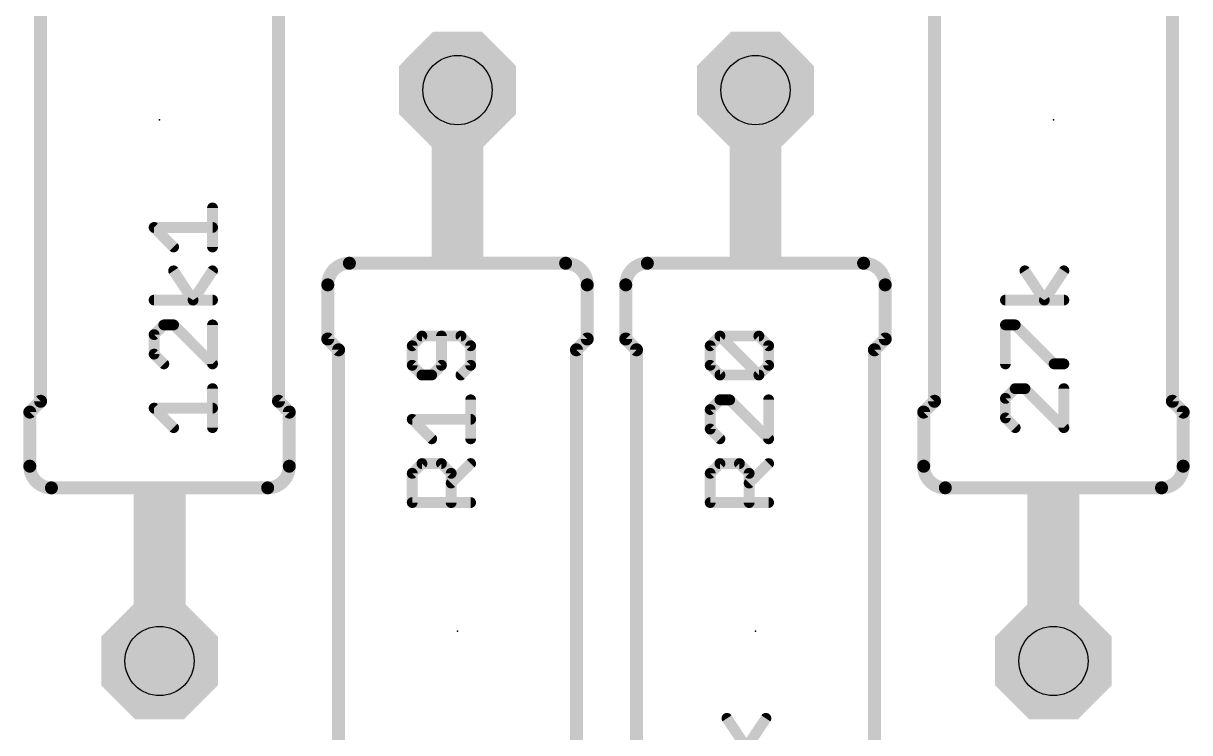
# Model space of a CAD drawing. Extents: x 0 to 135, y -25 to 72.
# Drawn here: x 90.9 to 104.6, y 30.81 to 39.13 of the extents above; entities that cross this region are included whole.
import ezdxf

# ---------------------------------------------------------------- set-up
doc = ezdxf.new("R2010")
doc.units = 0
for name, color, linetype in [('17', 82, 'CONTINUOUS'), ('21', 253, 'CONTINUOUS'), ('23', 7, 'CONTINUOUS'), ('25', 253, 'CONTINUOUS'), ('27', 253, 'CONTINUOUS'), ('29', 253, 'CONTINUOUS'), ('44', 253, 'CONTINUOUS'), ('51', 253, 'CONTINUOUS')]:
    doc.layers.add(name, color=color, linetype=linetype)

# ---------------------------------------------------------------- blocks, each defined once
blk = doc.blocks.new('RECT')
blk.add_solid([(-0.5, -0.5), (0.5, -0.5), (-0.5, 0.5), (0.5, 0.5)])
blk = doc.blocks.new('OCTAGONP')
at = {"const_width": 0.5}
blk.add_lwpolyline([(-0.25, -0.1036), (-0.25, 0.1036), (-0.1036, 0.25), (0.1036, 0.25), (0.25, 0.1036), (0.25, -0.1036), (0.1036, -0.25), (-0.1036, -0.25), (-0.25, -0.1036), (-0.25, 0.1036)], dxfattribs=at)

msp = doc.modelspace()

# ---------------------------------------------------------------- linework, layer by layer
at = {"layer": '21', "const_width": 0.1524}
for points in [[(91.103, 41.302), (91.103, 34.698)], [(93.897, 41.302), (93.897, 34.698)], [(101.603, 41.302), (101.603, 34.698)], [(104.397, 41.302), (104.397, 34.698)], [(97.27, 36.318), (94.73, 36.318)], [(100.77, 36.318), (98.23, 36.318)], [(94.476, 36.064), (94.476, 35.429)], [(97.524, 36.064), (97.524, 35.429)], [(97.976, 36.064), (97.976, 35.429)], [(101.024, 36.064), (101.024, 35.429)], [(94.603, 35.302), (94.476, 35.429)], [(97.397, 35.302), (97.524, 35.429)], [(98.103, 35.302), (97.976, 35.429)], [(100.897, 35.302), (101.024, 35.429)], [(94.603, 35.302), (94.603, 28.698)], [(97.397, 35.302), (97.397, 28.698)], [(98.103, 35.302), (98.103, 28.698)], [(100.897, 35.302), (100.897, 28.698)], [(91.103, 34.698), (90.976, 34.571)], [(93.897, 34.698), (94.024, 34.571)], [(101.603, 34.698), (101.476, 34.571)], [(104.397, 34.698), (104.524, 34.571)], [(90.976, 33.936), (90.976, 34.571)], [(94.024, 33.936), (94.024, 34.571)], [(101.476, 33.936), (101.476, 34.571)], [(104.524, 33.936), (104.524, 34.571)], [(93.77, 33.682), (91.23, 33.682)], [(104.27, 33.682), (101.73, 33.682)]]:
    msp.add_lwpolyline(points, dxfattribs=at)
at = {"layer": '21'}
for points, const_width in [([(94.73, 36.318, 0.4142), (94.476, 36.064)], 0.1524), ([(94.73, 36.3561, 1), (94.73, 36.2799)], 0.0762), ([(94.73, 36.2799, 1), (94.73, 36.3561)], 0.0762), ([(97.524, 36.064, 0.4142), (97.27, 36.318)], 0.1524), ([(97.27, 36.3561, 1), (97.27, 36.2799)], 0.0762), ([(97.27, 36.2799, 1), (97.27, 36.3561)], 0.0762), ([(98.23, 36.318, 0.4142), (97.976, 36.064)], 0.1524), ([(98.23, 36.3561, 1), (98.23, 36.2799)], 0.0762), ([(98.23, 36.2799, 1), (98.23, 36.3561)], 0.0762), ([(101.024, 36.064, 0.4142), (100.77, 36.318)], 0.1524), ([(100.77, 36.3561, 1), (100.77, 36.2799)], 0.0762), ([(100.77, 36.2799, 1), (100.77, 36.3561)], 0.0762), ([(94.5141, 36.064, 1), (94.4379, 36.064)], 0.0762), ([(94.4379, 36.064, 1), (94.5141, 36.064)], 0.0762), ([(97.5621, 36.064, 1), (97.4859, 36.064)], 0.0762), ([(97.4859, 36.064, 1), (97.5621, 36.064)], 0.0762), ([(98.0141, 36.064, 1), (97.9379, 36.064)], 0.0762), ([(97.9379, 36.064, 1), (98.0141, 36.064)], 0.0762), ([(101.0621, 36.064, 1), (100.9859, 36.064)], 0.0762), ([(100.9859, 36.064, 1), (101.0621, 36.064)], 0.0762), ([(94.5029, 35.4559, 1), (94.4491, 35.4021)], 0.0762), ([(97.5509, 35.4021, 1), (97.4971, 35.4559)], 0.0762), ([(98.0029, 35.4559, 1), (97.9491, 35.4021)], 0.0762), ([(101.0509, 35.4021, 1), (100.9971, 35.4559)], 0.0762), ([(94.4379, 35.429, 1), (94.5141, 35.429)], 0.0762), ([(94.6411, 35.302, 1), (94.5649, 35.302)], 0.0762), ([(94.5761, 35.2751, 1), (94.6299, 35.3289)], 0.0762), ([(97.4351, 35.302, 1), (97.3589, 35.302)], 0.0762), ([(97.3701, 35.3289, 1), (97.4239, 35.2751)], 0.0762), ([(97.4859, 35.429, 1), (97.5621, 35.429)], 0.0762), ([(97.9379, 35.429, 1), (98.0141, 35.429)], 0.0762), ([(98.1411, 35.302, 1), (98.0649, 35.302)], 0.0762), ([(98.0761, 35.2751, 1), (98.1299, 35.3289)], 0.0762), ([(100.9351, 35.302, 1), (100.8589, 35.302)], 0.0762), ([(100.8701, 35.3289, 1), (100.9239, 35.2751)], 0.0762), ([(100.9859, 35.429, 1), (101.0621, 35.429)], 0.0762), ([(91.0649, 34.698, 1), (91.1411, 34.698)], 0.0762), ([(91.1299, 34.6711, 1), (91.0761, 34.7249)], 0.0762), ([(93.8589, 34.698, 1), (93.9351, 34.698)], 0.0762), ([(93.9239, 34.7249, 1), (93.8701, 34.6711)], 0.0762), ([(101.5649, 34.698, 1), (101.6411, 34.698)], 0.0762), ([(101.6299, 34.6711, 1), (101.5761, 34.7249)], 0.0762), ([(104.3589, 34.698, 1), (104.4351, 34.698)], 0.0762), ([(104.4239, 34.7249, 1), (104.3701, 34.6711)], 0.0762), ([(91.0141, 34.571, 1), (90.9379, 34.571)], 0.0762), ([(90.9491, 34.5979, 1), (91.0029, 34.5441)], 0.0762), ([(94.0621, 34.571, 1), (93.9859, 34.571)], 0.0762), ([(93.9971, 34.5441, 1), (94.0509, 34.5979)], 0.0762), ([(101.5141, 34.571, 1), (101.4379, 34.571)], 0.0762), ([(101.4491, 34.5979, 1), (101.5029, 34.5441)], 0.0762), ([(104.5621, 34.571, 1), (104.4859, 34.571)], 0.0762), ([(104.4971, 34.5441, 1), (104.5509, 34.5979)], 0.0762), ([(90.976, 33.936, 0.4142), (91.23, 33.682)], 0.1524), ([(91.0141, 33.936, 1), (90.9379, 33.936)], 0.0762), ([(93.77, 33.682, 0.4142), (94.024, 33.936)], 0.1524), ([(94.0621, 33.936, 1), (93.9859, 33.936)], 0.0762), ([(101.476, 33.936, 0.4142), (101.73, 33.682)], 0.1524), ([(101.5141, 33.936, 1), (101.4379, 33.936)], 0.0762), ([(104.27, 33.682, 0.4142), (104.524, 33.936)], 0.1524), ([(104.5621, 33.936, 1), (104.4859, 33.936)], 0.0762), ([(90.9379, 33.936, 1), (91.0141, 33.936)], 0.0762), ([(93.9859, 33.936, 1), (94.0621, 33.936)], 0.0762), ([(101.4379, 33.936, 1), (101.5141, 33.936)], 0.0762), ([(104.4859, 33.936, 1), (104.5621, 33.936)], 0.0762), ([(91.23, 33.7201, 1), (91.23, 33.6439)], 0.0762), ([(91.23, 33.6439, 1), (91.23, 33.7201)], 0.0762), ([(93.77, 33.7201, 1), (93.77, 33.6439)], 0.0762), ([(93.77, 33.6439, 1), (93.77, 33.7201)], 0.0762), ([(101.73, 33.7201, 1), (101.73, 33.6439)], 0.0762), ([(101.73, 33.6439, 1), (101.73, 33.7201)], 0.0762), ([(104.27, 33.7201, 1), (104.27, 33.6439)], 0.0762), ([(104.27, 33.6439, 1), (104.27, 33.7201)], 0.0762)]:
    msp.add_lwpolyline(points, format="xyb", dxfattribs=dict(at, const_width=const_width))
at = {"layer": '23'}
for p in [(92.5, 38), (103, 38), (96, 32), (99.5, 32)]:
    msp.add_point(p, dxfattribs=at)
at = {"layer": '25', "const_width": 0.127}
for points in [[(95.5823, 35.4637), (95.4679, 35.3493)], [(96.0399, 35.4637), (95.5823, 35.4637)], [(95.8111, 35.1205), (95.8111, 35.4637)], [(96.1543, 35.3493), (96.0399, 35.4637)], [(98.9679, 35.3493), (99.0823, 35.4637)], [(99.0823, 35.4637), (99.5399, 35.4637)], [(99.5399, 35.0061), (99.0823, 35.4637)], [(99.5399, 35.4637), (99.6543, 35.3493)], [(95.4679, 35.3493), (95.4679, 35.1205)], [(96.1543, 35.1205), (96.1543, 35.3493)], [(98.9679, 35.1205), (98.9679, 35.3493)], [(99.6543, 35.3493), (99.6543, 35.1205)], [(95.4679, 35.1205), (95.5823, 35.0061)], [(95.6967, 35.0061), (95.8111, 35.1205)], [(96.0399, 35.0061), (96.1543, 35.1205)], [(99.0823, 35.0061), (98.9679, 35.1205)], [(99.6543, 35.1205), (99.5399, 35.0061)], [(95.5823, 35.0061), (95.6967, 35.0061)], [(99.5399, 35.0061), (99.0823, 35.0061)], [(96.1543, 34.2577), (96.1543, 34.7153)], [(99.0823, 34.7153), (98.9679, 34.6009)], [(98.9679, 34.6009), (98.9679, 34.3721)], [(99.1967, 34.7153), (99.0823, 34.7153)], [(99.6543, 34.2577), (99.1967, 34.7153)], [(99.6543, 34.7153), (99.6543, 34.2577)], [(95.6967, 34.2577), (95.4679, 34.4865)], [(95.4679, 34.4865), (96.1543, 34.4865)], [(98.9679, 34.3721), (99.0823, 34.2577)], [(95.4679, 33.8524), (95.5823, 33.9668)], [(95.5823, 33.9668), (95.8111, 33.9668)], [(95.8111, 33.9668), (95.9255, 33.8524)], [(95.9255, 33.738), (96.1543, 33.9668)], [(98.9679, 33.8524), (99.0823, 33.9668)], [(99.0823, 33.9668), (99.3111, 33.9668)], [(99.3111, 33.9668), (99.4255, 33.8524)], [(99.4255, 33.738), (99.6543, 33.9668)], [(95.4679, 33.5093), (95.4679, 33.8524)], [(95.9255, 33.8524), (95.9255, 33.5093)], [(98.9679, 33.5093), (98.9679, 33.8524)], [(99.4255, 33.8524), (99.4255, 33.5093)], [(96.1543, 33.5093), (95.4679, 33.5093)], [(99.6543, 33.5093), (98.9679, 33.5093)]]:
    msp.add_lwpolyline(points, dxfattribs=at)
at = {"layer": '25', "const_width": 0.0635}
for points in [[(95.5823, 35.4954, 1), (95.5823, 35.4319)], [(95.6048, 35.4412, 1), (95.5599, 35.4861)], [(95.8429, 35.4637, 1), (95.7794, 35.4637)], [(96.0624, 35.4861, 1), (96.0175, 35.4412)], [(96.0399, 35.4319, 1), (96.0399, 35.4954)], [(99.0823, 35.4954, 1), (99.0823, 35.4319)], [(99.1048, 35.4861, 1), (99.0599, 35.4412)], [(99.1048, 35.4412, 1), (99.0599, 35.4861)], [(99.5624, 35.4861, 1), (99.5175, 35.4412)], [(99.5399, 35.4319, 1), (99.5399, 35.4954)], [(95.4997, 35.3493, 1), (95.4362, 35.3493)], [(95.4455, 35.3717, 1), (95.4904, 35.3268)], [(96.1861, 35.3493, 1), (96.1226, 35.3493)], [(96.1318, 35.3268, 1), (96.1768, 35.3717)], [(98.9997, 35.3493, 1), (98.9362, 35.3493)], [(98.9455, 35.3717, 1), (98.9904, 35.3268)], [(99.6861, 35.3493, 1), (99.6226, 35.3493)], [(99.6318, 35.3268, 1), (99.6768, 35.3717)], [(95.4362, 35.1205, 1), (95.4997, 35.1205)], [(95.4904, 35.1429, 1), (95.4455, 35.098)], [(95.7794, 35.1205, 1), (95.8429, 35.1205)], [(95.8336, 35.098, 1), (95.7887, 35.1429)], [(96.1226, 35.1205, 1), (96.1861, 35.1205)], [(96.1768, 35.098, 1), (96.1318, 35.1429)], [(98.9362, 35.1205, 1), (98.9997, 35.1205)], [(98.9904, 35.1429, 1), (98.9455, 35.098)], [(99.6226, 35.1205, 1), (99.6861, 35.1205)], [(99.6768, 35.098, 1), (99.6318, 35.1429)], [(95.5823, 35.0378, 1), (95.5823, 34.9743)], [(95.5599, 34.9836, 1), (95.6048, 35.0285)], [(95.6743, 35.0285, 1), (95.7192, 34.9836)], [(95.6967, 34.9743, 1), (95.6967, 35.0378)], [(96.0175, 35.0285, 1), (96.0624, 34.9836)], [(99.0823, 35.0378, 1), (99.0823, 34.9743)], [(99.0599, 34.9836, 1), (99.1048, 35.0285)], [(99.5175, 35.0285, 1), (99.5624, 34.9836)], [(99.5175, 34.9836, 1), (99.5624, 35.0285)], [(99.5399, 34.9743, 1), (99.5399, 35.0378)], [(96.1861, 34.7153, 1), (96.1226, 34.7153)], [(98.9997, 34.6009, 1), (98.9362, 34.6009)], [(99.0823, 34.747, 1), (99.0823, 34.6835)], [(99.1048, 34.6928, 1), (99.0599, 34.7377)], [(99.2192, 34.7377, 1), (99.1743, 34.6928)], [(99.1967, 34.6835, 1), (99.1967, 34.747)], [(99.6861, 34.7153, 1), (99.6226, 34.7153)], [(95.4679, 34.5182, 1), (95.4679, 34.4547)], [(95.4904, 34.5089, 1), (95.4455, 34.464)], [(96.1543, 34.4547, 1), (96.1543, 34.5182)], [(98.9455, 34.6233, 1), (98.9904, 34.5784)], [(98.9362, 34.3721, 1), (98.9997, 34.3721)], [(98.9904, 34.3945, 1), (98.9455, 34.3496)], [(95.6743, 34.2352, 1), (95.7192, 34.2801)], [(96.1226, 34.2577, 1), (96.1861, 34.2577)], [(99.0599, 34.2352, 1), (99.1048, 34.2801)], [(99.6226, 34.2577, 1), (99.6861, 34.2577)], [(99.6318, 34.2352, 1), (99.6768, 34.2801)], [(95.5823, 33.9986, 1), (95.5823, 33.9351)], [(95.6048, 33.9444, 1), (95.5599, 33.9893)], [(95.8336, 33.9893, 1), (95.7887, 33.9444)], [(95.8111, 33.9351, 1), (95.8111, 33.9986)], [(96.1768, 33.9444, 1), (96.1318, 33.9893)], [(99.0823, 33.9986, 1), (99.0823, 33.9351)], [(99.1048, 33.9444, 1), (99.0599, 33.9893)], [(99.3336, 33.9893, 1), (99.2887, 33.9444)], [(99.3111, 33.9351, 1), (99.3111, 33.9986)], [(99.6768, 33.9444, 1), (99.6318, 33.9893)], [(95.4997, 33.8524, 1), (95.4362, 33.8524)], [(95.4455, 33.8749, 1), (95.4904, 33.83)], [(95.9573, 33.8524, 1), (95.8938, 33.8524)], [(95.9031, 33.83, 1), (95.948, 33.8749)], [(98.9997, 33.8524, 1), (98.9362, 33.8524)], [(98.9455, 33.8749, 1), (98.9904, 33.83)], [(99.4573, 33.8524, 1), (99.3938, 33.8524)], [(99.4031, 33.83, 1), (99.448, 33.8749)], [(95.9031, 33.7605, 1), (95.948, 33.7156)], [(99.4031, 33.7605, 1), (99.448, 33.7156)], [(95.4679, 33.541, 1), (95.4679, 33.4775)], [(96.1543, 33.4775, 1), (96.1543, 33.541)], [(98.9679, 33.541, 1), (98.9679, 33.4775)], [(99.6543, 33.4775, 1), (99.6543, 33.541)], [(95.4362, 33.5093, 1), (95.4997, 33.5093)], [(95.8938, 33.5093, 1), (95.9573, 33.5093)], [(98.9362, 33.5093, 1), (98.9997, 33.5093)], [(99.3938, 33.5093, 1), (99.4573, 33.5093)]]:
    msp.add_lwpolyline(points, format="xyb", dxfattribs=at)
at = {"layer": '27', "const_width": 0.127}
for points in [[(93.1223, 36.509), (93.1223, 36.9666)], [(92.6647, 36.509), (92.4359, 36.7378)], [(92.4359, 36.7378), (93.1223, 36.7378)], [(92.8935, 35.8853), (92.6647, 36.2285)], [(93.1223, 36.2285), (92.8935, 35.8853)], [(102.8935, 35.8853), (102.6647, 36.2285)], [(103.1223, 36.2285), (102.8935, 35.8853)], [(93.1223, 35.8853), (92.4359, 35.8853)], [(103.1223, 35.8853), (102.4359, 35.8853)], [(92.5503, 35.5945), (92.4359, 35.4801)], [(92.6647, 35.5945), (92.5503, 35.5945)], [(93.1223, 35.1369), (92.6647, 35.5945)], [(93.1223, 35.5945), (93.1223, 35.1369)], [(102.4359, 35.1369), (102.4359, 35.5945)], [(102.4359, 35.5945), (102.5503, 35.5945)], [(102.5503, 35.5945), (103.0079, 35.1369)], [(92.4359, 35.4801), (92.4359, 35.2513)], [(92.4359, 35.2513), (92.5503, 35.1369)], [(103.0079, 35.1369), (103.1223, 35.1369)], [(93.1223, 34.3885), (93.1223, 34.8461)], [(102.5503, 34.8461), (102.4359, 34.7317)], [(102.6647, 34.8461), (102.5503, 34.8461)], [(103.1223, 34.3885), (102.6647, 34.8461)], [(103.1223, 34.8461), (103.1223, 34.3885)], [(92.6647, 34.3885), (92.4359, 34.6173)], [(92.4359, 34.6173), (93.1223, 34.6173)], [(102.4359, 34.7317), (102.4359, 34.5029)], [(102.4359, 34.5029), (102.5503, 34.3885)], [(99.3935, 30.6337), (99.1647, 30.9769)], [(99.6223, 30.9769), (99.3935, 30.6337)]]:
    msp.add_lwpolyline(points, dxfattribs=at)
at = {"layer": '27', "const_width": 0.0635}
for points in [[(93.1541, 36.9666, 1), (93.0906, 36.9666)], [(92.4359, 36.7696, 1), (92.4359, 36.7061)], [(92.4584, 36.7603, 1), (92.4135, 36.7154)], [(93.1223, 36.7061, 1), (93.1223, 36.7696)], [(92.6423, 36.4866, 1), (92.6872, 36.5315)], [(93.0906, 36.509, 1), (93.1541, 36.509)], [(92.6911, 36.2461, 1), (92.6383, 36.2109)], [(93.1487, 36.2109, 1), (93.0959, 36.2461)], [(102.6911, 36.2461, 1), (102.6383, 36.2109)], [(103.1487, 36.2109, 1), (103.0959, 36.2461)], [(92.4359, 35.9171, 1), (92.4359, 35.8536)], [(92.8671, 35.9029, 1), (92.9199, 35.8677)], [(92.8671, 35.8677, 1), (92.9199, 35.9029)], [(93.1223, 35.8536, 1), (93.1223, 35.9171)], [(102.4359, 35.9171, 1), (102.4359, 35.8536)], [(102.8671, 35.9029, 1), (102.9199, 35.8677)], [(102.8671, 35.8677, 1), (102.9199, 35.9029)], [(103.1223, 35.8536, 1), (103.1223, 35.9171)], [(92.5503, 35.6263, 1), (92.5503, 35.5628)], [(92.5728, 35.5721, 1), (92.5279, 35.617)], [(92.6872, 35.617, 1), (92.6423, 35.5721)], [(92.6647, 35.5628, 1), (92.6647, 35.6263)], [(93.1541, 35.5945, 1), (93.0906, 35.5945)], [(102.4359, 35.6263, 1), (102.4359, 35.5628)], [(102.4677, 35.5945, 1), (102.4042, 35.5945)], [(102.5728, 35.617, 1), (102.5279, 35.5721)], [(102.5503, 35.5628, 1), (102.5503, 35.6263)], [(92.4677, 35.4801, 1), (92.4042, 35.4801)], [(92.4135, 35.5026, 1), (92.4584, 35.4577)], [(92.4584, 35.2738, 1), (92.4135, 35.2289)], [(92.4042, 35.2513, 1), (92.4677, 35.2513)], [(92.5279, 35.1145, 1), (92.5728, 35.1594)], [(93.0906, 35.1369, 1), (93.1541, 35.1369)], [(93.0998, 35.1145, 1), (93.1448, 35.1594)], [(102.4042, 35.1369, 1), (102.4677, 35.1369)], [(103.0079, 35.1687, 1), (103.0079, 35.1052)], [(102.9855, 35.1145, 1), (103.0304, 35.1594)], [(103.1223, 35.1052, 1), (103.1223, 35.1687)], [(93.1541, 34.8461, 1), (93.0906, 34.8461)], [(102.5503, 34.8778, 1), (102.5503, 34.8143)], [(102.5728, 34.8236, 1), (102.5279, 34.8685)], [(102.6872, 34.8685, 1), (102.6423, 34.8236)], [(102.6647, 34.8143, 1), (102.6647, 34.8778)], [(103.1541, 34.8461, 1), (103.0906, 34.8461)], [(92.4359, 34.649, 1), (92.4359, 34.5855)], [(92.4584, 34.6397, 1), (92.4135, 34.5948)], [(93.1223, 34.5855, 1), (93.1223, 34.649)], [(102.4677, 34.7317, 1), (102.4042, 34.7317)], [(102.4135, 34.7541, 1), (102.4584, 34.7092)], [(102.4584, 34.5253, 1), (102.4135, 34.4804)], [(102.4042, 34.5029, 1), (102.4677, 34.5029)], [(92.6423, 34.366, 1), (92.6872, 34.411)], [(93.0906, 34.3885, 1), (93.1541, 34.3885)], [(102.5279, 34.366, 1), (102.5728, 34.411)], [(103.0906, 34.3885, 1), (103.1541, 34.3885)], [(103.0998, 34.366, 1), (103.1448, 34.411)], [(99.1911, 30.9945, 1), (99.1383, 30.9593)], [(99.6487, 30.9593, 1), (99.5959, 30.9945)]]:
    msp.add_lwpolyline(points, format="xyb", dxfattribs=at)
at = {"layer": '44'}
for centre in [(96, 38.35), (99.5, 38.35), (92.5, 31.65), (103, 31.65)]:
    msp.add_circle(centre, 0.4064, dxfattribs=at)
at = {"layer": '51', "const_width": 0.6096}
for points in [[(96, 38.35), (96, 37.08)], [(99.5, 38.35), (99.5, 37.08)], [(92.5, 31.65), (92.5, 32.92)], [(103, 31.65), (103, 32.92)]]:
    msp.add_lwpolyline(points, dxfattribs=at)
at = {"layer": '51', "const_width": 0.3048}
for points in [[(96.1524, 38.35, 1), (95.8476, 38.35)], [(99.6524, 38.35, 1), (99.3476, 38.35)], [(95.8476, 37.08, 1), (96.1524, 37.08)], [(99.3476, 37.08, 1), (99.6524, 37.08)], [(92.6524, 32.92, 1), (92.3476, 32.92)], [(103.1524, 32.92, 1), (102.8476, 32.92)], [(92.3476, 31.65, 1), (92.6524, 31.65)], [(102.8476, 31.65, 1), (103.1524, 31.65)]]:
    msp.add_lwpolyline(points, format="xyb", dxfattribs=at)

# ---------------------------------------------------------------- block references
at = {"layer": '17', "xscale": 1.2192, "yscale": 1.2192, "rotation": 90}
for p in [(96, 38.35), (99.5, 38.35), (92.5, 31.65), (103, 31.65)]:
    msp.add_blockref('OCTAGONP', p, dxfattribs=at)
at = {"layer": '21', "xscale": 0.8636, "yscale": 0.6096, "rotation": 90}
for p in [(96, 36.7498), (99.5, 36.7498), (92.5, 33.2502), (103, 33.2502)]:
    msp.add_blockref('RECT', p, dxfattribs=at)
at = {"layer": '29', "xscale": 1.3716, "yscale": 1.3716, "rotation": 90}
for p in [(96, 38.35), (99.5, 38.35), (92.5, 31.65), (103, 31.65)]:
    msp.add_blockref('OCTAGONP', p, dxfattribs=at)

doc.saveas('drawing.dxf')
